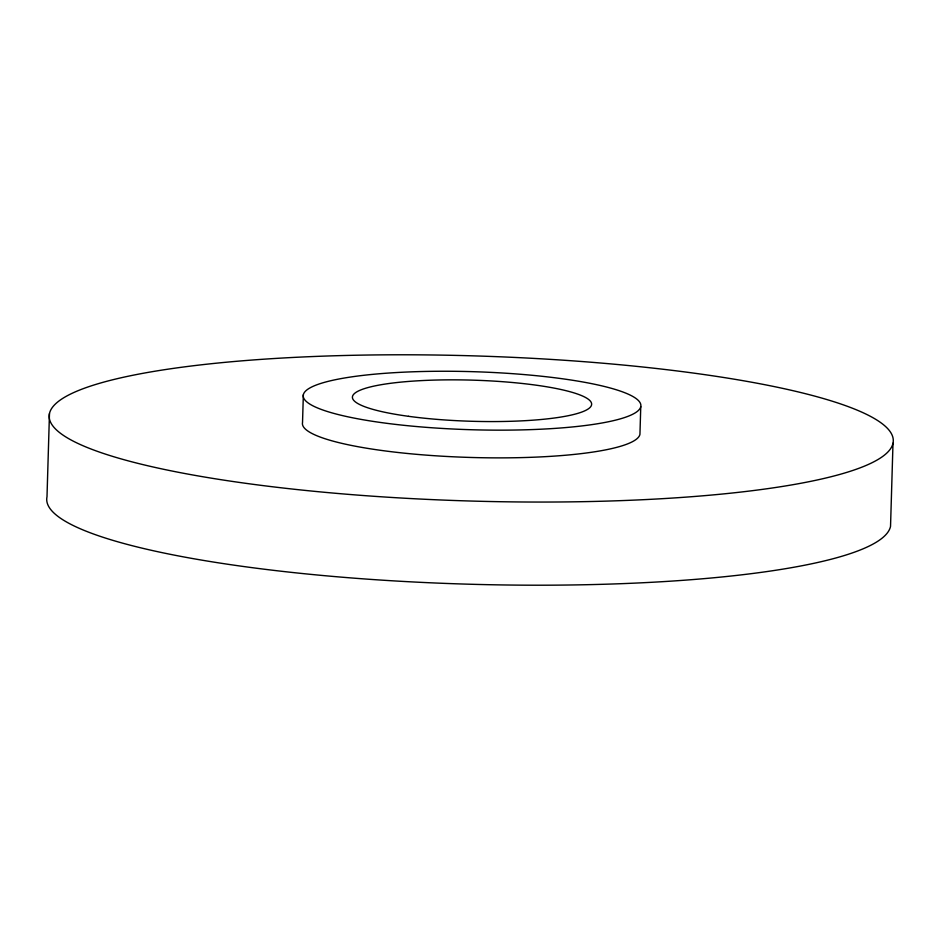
<?xml version="1.0" encoding="UTF-8"?>
<svg xmlns="http://www.w3.org/2000/svg" width="940" height="940" viewBox="0 0 940 940"><rect width="100%" height="100%" fill="white"/><g stroke="black" fill="none" stroke-linecap="round" stroke-linejoin="round"><path stroke-width="1.41" d="M49.468 413.623L47 496.778A422.224 72.592 1.7 0 0 453.362 583.705A422.224 72.592 1.7 0 0 890.533 526.377L893 443.222A422.224 72.592 1.7 0 0 273.693 358.551A422.224 72.592 1.7 0 0 247.008 483.489A422.224 72.592 1.7 0 0 893 443.222M303.35 394.788L302.527 422.507A168.895 29.034 1.7 0 0 465.065 457.275A168.895 29.034 1.7 0 0 639.94 434.339L640.763 406.632A168.895 29.034 1.7 0 0 393.038 372.757A168.895 29.034 1.7 0 0 382.369 422.73A168.895 29.034 1.7 0 0 640.763 406.632M408.524 416.314A119.627 20.562 1.7 0 0 591.554 404.905A119.627 20.562 1.7 0 0 416.091 380.912A119.627 20.562 1.7 0 0 408.524 416.314"/></g></svg>
